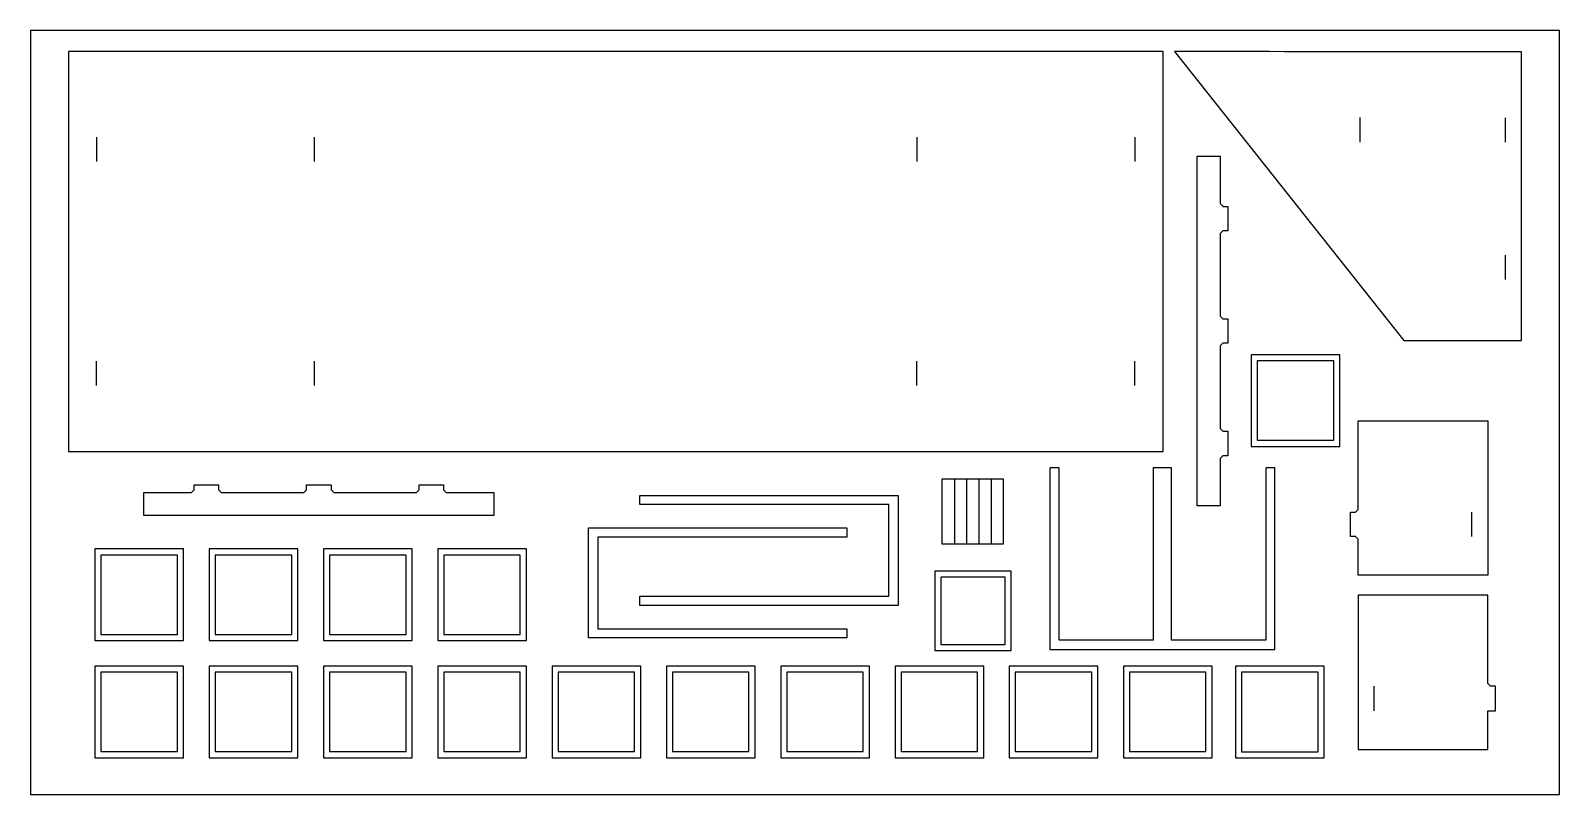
# Model space of a CAD drawing. Header units: millimetres. Extents: x -2454 to 295, y -161 to 465.
# Drawn here: x -2454 to -1854, y 164 to 464 of the extents above; entities that cross this region are included whole.
import ezdxf

# ---------------------------------------------------------------- set-up
doc = ezdxf.new("R2010")
doc.units = ezdxf.units.MM
doc.header["$MEASUREMENT"] = 0
for name, color, linetype in [('Cut Inside', 7, 'Continuous'), ('Cut On', 7, 'Continuous'), ('Cut Outside', 7, 'Continuous'), ('Score', 7, 'Continuous')]:
    doc.layers.add(name, color=color, linetype=linetype)

msp = doc.modelspace()

# ---------------------------------------------------------------- linework, layer by layer
at = {"layer": 'Cut Inside', "color": 75, "lineweight": 25}
for points in [[(-1972.2585, 333.9123), (-1972.264, 333.9123), (-1972.2685, 333.9078), (-1972.2685, 333.9023)], [(-1972.2685, 333.9023), (-1972.2685, 333.9023), (-1972.2685, 302.7218), (-1972.2685, 302.7218)], [(-1942.279, 333.9123), (-1942.279, 333.9123), (-1972.2585, 333.9123), (-1972.2585, 333.9123)], [(-1942.269, 333.9023), (-1942.269, 333.9078), (-1942.2735, 333.9123), (-1942.279, 333.9123)], [(-1942.269, 302.7218), (-1942.269, 302.7218), (-1942.269, 333.9023), (-1942.269, 333.9023)], [(-1972.2685, 302.7218), (-1972.2685, 302.7163), (-1972.264, 302.7118), (-1972.2585, 302.7118)], [(-1972.2585, 302.7118), (-1972.2585, 302.7118), (-1942.279, 302.7118), (-1942.279, 302.7118)], [(-1942.279, 302.7118), (-1942.2735, 302.7118), (-1942.269, 302.7163), (-1942.269, 302.7218)], [(-2396.0814, 257.6211), (-2396.0814, 257.6266), (-2396.0859, 257.6311), (-2396.0914, 257.6311)], [(-2396.0814, 226.4409), (-2396.0814, 226.4409), (-2396.0814, 257.6211), (-2396.0814, 257.6211)], [(-2336.3431, 257.6311), (-2336.3486, 257.6311), (-2336.3531, 257.6266), (-2336.3531, 257.6211)], [(-2336.3531, 257.6211), (-2336.3531, 257.6211), (-2336.3531, 226.4409), (-2336.3531, 226.4409)], [(-2291.4792, 257.6311), (-2291.4847, 257.6311), (-2291.4892, 257.6266), (-2291.4892, 257.6211)], [(-2291.4892, 257.6211), (-2291.4892, 257.6211), (-2291.4892, 226.4409), (-2291.4892, 226.4409)], [(-2096.3846, 248.8795), (-2096.3901, 248.8795), (-2096.3946, 248.875), (-2096.3946, 248.8695)], [(-2096.3946, 248.8695), (-2096.3946, 248.8695), (-2096.3946, 222.4894), (-2096.3946, 222.4894)], [(-2071.2046, 248.8795), (-2071.2046, 248.8795), (-2096.3846, 248.8795), (-2096.3846, 248.8795)], [(-2071.1946, 248.8695), (-2071.1946, 248.875), (-2071.1991, 248.8795), (-2071.2046, 248.8795)], [(-2071.1946, 222.4894), (-2071.1946, 222.4894), (-2071.1946, 248.8695), (-2071.1946, 248.8695)], [(-2396.0914, 226.4309), (-2396.0859, 226.4309), (-2396.0814, 226.4354), (-2396.0814, 226.4409)], [(-2381.217, 226.4409), (-2381.217, 226.4354), (-2381.2125, 226.4309), (-2381.207, 226.4309)], [(-2381.207, 226.4309), (-2381.207, 226.4309), (-2351.2275, 226.4309), (-2351.2275, 226.4309)], [(-2351.2275, 226.4309), (-2351.222, 226.4309), (-2351.2175, 226.4354), (-2351.2175, 226.4409)], [(-2336.3531, 226.4409), (-2336.3531, 226.4354), (-2336.3486, 226.4309), (-2336.3431, 226.4309)], [(-2336.3431, 226.4309), (-2336.3431, 226.4309), (-2306.3636, 226.4309), (-2306.3636, 226.4309)], [(-2306.3636, 226.4309), (-2306.3581, 226.4309), (-2306.3536, 226.4354), (-2306.3536, 226.4409)], [(-2291.4892, 226.4409), (-2291.4892, 226.4354), (-2291.4847, 226.4309), (-2291.4792, 226.4309)], [(-2291.4792, 226.4309), (-2291.4792, 226.4309), (-2261.4897, 226.4309), (-2261.4897, 226.4309)], [(-2096.3946, 222.4894), (-2096.3946, 222.4839), (-2096.3901, 222.4794), (-2096.3846, 222.4794)], [(-2096.3846, 222.4794), (-2096.3846, 222.4794), (-2071.2046, 222.4794), (-2071.2046, 222.4794)], [(-2071.2046, 222.4794), (-2071.1991, 222.4794), (-2071.1946, 222.4839), (-2071.1946, 222.4894)], [(-2426.0709, 211.6312), (-2426.0764, 211.6312), (-2426.0809, 211.6267), (-2426.0809, 211.6212)], [(-2426.0809, 211.6212), (-2426.0809, 211.6212), (-2426.0809, 180.441), (-2426.0809, 180.441)], [(-2381.207, 211.6312), (-2381.2125, 211.6312), (-2381.217, 211.6267), (-2381.217, 211.6212)], [(-2381.217, 211.6212), (-2381.217, 211.6212), (-2381.217, 180.441), (-2381.217, 180.441)], [(-2336.3431, 211.6312), (-2336.3486, 211.6312), (-2336.3531, 211.6267), (-2336.3531, 211.6212)], [(-2336.3531, 211.6212), (-2336.3531, 211.6212), (-2336.3531, 180.441), (-2336.3531, 180.441)], [(-2306.3636, 211.6312), (-2306.3636, 211.6312), (-2336.3431, 211.6312), (-2336.3431, 211.6312)], [(-2306.3536, 211.6212), (-2306.3536, 211.6267), (-2306.3581, 211.6312), (-2306.3636, 211.6312)], [(-2306.3536, 180.431), (-2306.3536, 180.431), (-2306.3536, 211.6212), (-2306.3536, 211.6212)], [(-2291.4792, 211.6312), (-2291.4847, 211.6312), (-2291.4892, 211.6267), (-2291.4892, 211.6212)], [(-2261.4997, 211.6312), (-2261.4997, 211.6312), (-2291.4792, 211.6312), (-2291.4792, 211.6312)], [(-2261.4897, 211.6212), (-2261.4897, 211.6267), (-2261.4942, 211.6312), (-2261.4997, 211.6312)], [(-2261.4897, 180.441), (-2261.4897, 180.441), (-2261.4897, 211.6212), (-2261.4897, 211.6212)], [(-2246.6153, 211.6312), (-2246.6208, 211.6312), (-2246.6253, 211.6267), (-2246.6253, 211.6212)], [(-2216.6358, 211.6312), (-2216.6358, 211.6312), (-2246.6153, 211.6312), (-2246.6153, 211.6312)], [(-2216.6258, 211.6212), (-2216.6258, 211.6267), (-2216.6303, 211.6312), (-2216.6358, 211.6312)], [(-2216.6258, 180.441), (-2216.6258, 180.441), (-2216.6258, 211.6212), (-2216.6258, 211.6212)], [(-2171.7619, 211.6212), (-2171.7619, 211.6267), (-2171.7664, 211.6312), (-2171.7719, 211.6312)], [(-2171.7619, 180.441), (-2171.7619, 180.441), (-2171.7619, 211.6212), (-2171.7619, 211.6212)], [(-2126.898, 211.6212), (-2126.898, 211.6267), (-2126.9025, 211.6312), (-2126.908, 211.6312)], [(-2126.898, 180.441), (-2126.898, 180.441), (-2126.898, 211.6212), (-2126.898, 211.6212)], [(-2082.0341, 211.6212), (-2082.0341, 211.6267), (-2082.0386, 211.6312), (-2082.0441, 211.6312)], [(-2082.0341, 180.441), (-2082.0341, 180.441), (-2082.0341, 211.6212), (-2082.0341, 211.6212)], [(-2067.2506, 211.6312), (-2067.2561, 211.6312), (-2067.2606, 211.6267), (-2067.2606, 211.6212)], [(-2067.2606, 211.6212), (-2067.2606, 211.6212), (-2067.2606, 180.441), (-2067.2606, 180.441)], [(-2022.3867, 211.6312), (-2022.3922, 211.6312), (-2022.3967, 211.6267), (-2022.3967, 211.6212)], [(-2022.3967, 211.6212), (-2022.3967, 211.6212), (-2022.3967, 180.441), (-2022.3967, 180.441)], [(-1992.4071, 211.6312), (-1992.4071, 211.6312), (-2022.3867, 211.6312), (-2022.3867, 211.6312)], [(-1992.3971, 211.6212), (-1992.3971, 211.6267), (-1992.4016, 211.6312), (-1992.4071, 211.6312)], [(-1992.3971, 180.441), (-1992.3971, 180.441), (-1992.3971, 211.6212), (-1992.3971, 211.6212)], [(-1948.3998, 211.5685), (-1948.3998, 211.574), (-1948.4043, 211.5785), (-1948.4098, 211.5785)], [(-1948.3998, 180.3883), (-1948.3998, 180.3883), (-1948.3998, 211.5685), (-1948.3998, 211.5685)], [(-2426.0809, 180.441), (-2426.0809, 180.4355), (-2426.0764, 180.431), (-2426.0709, 180.431)], [(-2426.0709, 180.431), (-2426.0709, 180.431), (-2396.0814, 180.431), (-2396.0814, 180.431)], [(-2381.217, 180.441), (-2381.217, 180.4355), (-2381.2125, 180.431), (-2381.207, 180.431)], [(-2381.207, 180.431), (-2381.207, 180.431), (-2351.2175, 180.431), (-2351.2175, 180.431)], [(-2336.3531, 180.441), (-2336.3531, 180.4355), (-2336.3486, 180.431), (-2336.3431, 180.431)], [(-2336.3431, 180.431), (-2336.3431, 180.431), (-2306.3536, 180.431), (-2306.3536, 180.431)], [(-2261.4997, 180.431), (-2261.4942, 180.431), (-2261.4897, 180.4355), (-2261.4897, 180.441)], [(-2216.6358, 180.431), (-2216.6303, 180.431), (-2216.6258, 180.4355), (-2216.6258, 180.441)], [(-2201.7615, 180.441), (-2201.7615, 180.4355), (-2201.757, 180.431), (-2201.7515, 180.431)], [(-2201.7515, 180.431), (-2201.7515, 180.431), (-2171.7719, 180.431), (-2171.7719, 180.431)], [(-2171.7719, 180.431), (-2171.7664, 180.431), (-2171.7619, 180.4355), (-2171.7619, 180.441)], [(-2126.908, 180.431), (-2126.9025, 180.431), (-2126.898, 180.4355), (-2126.898, 180.441)], [(-2112.0337, 180.441), (-2112.0337, 180.4355), (-2112.0292, 180.431), (-2112.0237, 180.431)], [(-2112.0237, 180.431), (-2112.0237, 180.431), (-2082.0441, 180.431), (-2082.0441, 180.431)], [(-2082.0441, 180.431), (-2082.0386, 180.431), (-2082.0341, 180.4355), (-2082.0341, 180.441)], [(-2067.2606, 180.441), (-2067.2606, 180.4355), (-2067.2561, 180.431), (-2067.2506, 180.431)], [(-2067.2506, 180.431), (-2067.2506, 180.431), (-2037.271, 180.431), (-2037.271, 180.431)], [(-2037.271, 180.431), (-2037.2655, 180.431), (-2037.261, 180.4355), (-2037.261, 180.441)], [(-2022.3967, 180.441), (-2022.3967, 180.4355), (-2022.3922, 180.431), (-2022.3867, 180.431)], [(-2022.3867, 180.431), (-2022.3867, 180.431), (-1992.4071, 180.431), (-1992.4071, 180.431)], [(-1992.4071, 180.431), (-1992.4016, 180.431), (-1992.3971, 180.4355), (-1992.3971, 180.441)], [(-1948.4098, 180.3783), (-1948.4043, 180.3783), (-1948.3998, 180.3828), (-1948.3998, 180.3883)]]:
    msp.add_open_spline(points, degree=3, dxfattribs=at)
for points, knots in [([(-2396.0914, 257.6311), (-2396.0914, 257.6311), (-2426.0809, 257.6311), (-2426.0809, 257.6311), (-2426.0809, 257.6311), (-2426.0809, 257.6311), (-2426.0809, 226.4309), (-2426.0809, 226.4309), (-2426.0809, 226.4309), (-2426.0809, 226.4309), (-2396.0914, 226.4309), (-2396.0914, 226.4309)], [0, 0, 0, 0, 0.25, 0.25, 0.25, 0.25000001, 0.5, 0.5, 0.5, 0.50000001, 1, 1, 1, 1]), ([(-2351.2175, 226.4409), (-2351.2175, 226.4409), (-2351.2175, 257.6311), (-2351.2175, 257.6311), (-2351.2175, 257.6311), (-2351.2175, 257.6311), (-2381.217, 257.6311), (-2381.217, 257.6311), (-2381.217, 257.6311), (-2381.217, 257.6311), (-2381.217, 226.4409), (-2381.217, 226.4409)], [0, 0, 0, 0, 0.25, 0.25, 0.25, 0.25000001, 0.5, 0.5, 0.5, 0.50000001, 1, 1, 1, 1]), ([(-2306.3536, 226.4409), (-2306.3536, 226.4409), (-2306.3536, 257.6311), (-2306.3536, 257.6311), (-2306.3536, 257.6311), (-2306.3536, 257.6311), (-2336.3431, 257.6311), (-2336.3431, 257.6311)], [0, 0, 0, 0, 0.33333333, 0.33333333, 0.33333333, 0.33333334, 1, 1, 1, 1]), ([(-2261.4897, 226.4309), (-2261.4897, 226.4309), (-2261.4897, 257.6311), (-2261.4897, 257.6311), (-2261.4897, 257.6311), (-2261.4897, 257.6311), (-2291.4792, 257.6311), (-2291.4792, 257.6311)], [0, 0, 0, 0, 0.33333333, 0.33333333, 0.33333333, 0.33333334, 1, 1, 1, 1]), ([(-2396.0814, 180.431), (-2396.0814, 180.431), (-2396.0814, 211.6312), (-2396.0814, 211.6312), (-2396.0814, 211.6312), (-2396.0814, 211.6312), (-2426.0709, 211.6312), (-2426.0709, 211.6312)], [0, 0, 0, 0, 0.33333333, 0.33333333, 0.33333333, 0.33333334, 1, 1, 1, 1]), ([(-2351.2175, 180.431), (-2351.2175, 180.431), (-2351.2175, 211.6312), (-2351.2175, 211.6312), (-2351.2175, 211.6312), (-2351.2175, 211.6312), (-2381.207, 211.6312), (-2381.207, 211.6312)], [0, 0, 0, 0, 0.33333333, 0.33333333, 0.33333333, 0.33333334, 1, 1, 1, 1]), ([(-2291.4892, 211.6212), (-2291.4892, 211.6212), (-2291.4892, 180.431), (-2291.4892, 180.431), (-2291.4892, 180.431), (-2291.4892, 180.431), (-2261.4997, 180.431), (-2261.4997, 180.431)], [0, 0, 0, 0, 0.33333333, 0.33333333, 0.33333333, 0.33333334, 1, 1, 1, 1]), ([(-2246.6253, 211.6212), (-2246.6253, 211.6212), (-2246.6253, 180.431), (-2246.6253, 180.431), (-2246.6253, 180.431), (-2246.6253, 180.431), (-2216.6358, 180.431), (-2216.6358, 180.431)], [0, 0, 0, 0, 0.33333333, 0.33333333, 0.33333333, 0.33333334, 1, 1, 1, 1]), ([(-2171.7719, 211.6312), (-2171.7719, 211.6312), (-2201.7615, 211.6312), (-2201.7615, 211.6312), (-2201.7615, 211.6312), (-2201.7615, 211.6312), (-2201.7615, 180.441), (-2201.7615, 180.441)], [0, 0, 0, 0, 0.33333333, 0.33333333, 0.33333333, 0.33333334, 1, 1, 1, 1]), ([(-2126.908, 211.6312), (-2126.908, 211.6312), (-2156.8976, 211.6312), (-2156.8976, 211.6312), (-2156.8976, 211.6312), (-2156.8976, 211.6312), (-2156.8976, 180.431), (-2156.8976, 180.431), (-2156.8976, 180.431), (-2156.8976, 180.431), (-2126.908, 180.431), (-2126.908, 180.431)], [0, 0, 0, 0, 0.25, 0.25, 0.25, 0.25000001, 0.5, 0.5, 0.5, 0.50000001, 1, 1, 1, 1]), ([(-2082.0441, 211.6312), (-2082.0441, 211.6312), (-2112.0337, 211.6312), (-2112.0337, 211.6312), (-2112.0337, 211.6312), (-2112.0337, 211.6312), (-2112.0337, 180.441), (-2112.0337, 180.441)], [0, 0, 0, 0, 0.33333333, 0.33333333, 0.33333333, 0.33333334, 1, 1, 1, 1]), ([(-2037.261, 180.441), (-2037.261, 180.441), (-2037.261, 211.6312), (-2037.261, 211.6312), (-2037.261, 211.6312), (-2037.261, 211.6312), (-2067.2506, 211.6312), (-2067.2506, 211.6312)], [0, 0, 0, 0, 0.33333333, 0.33333333, 0.33333333, 0.33333334, 1, 1, 1, 1]), ([(-1948.4098, 211.5785), (-1948.4098, 211.5785), (-1978.3993, 211.5785), (-1978.3993, 211.5785), (-1978.3993, 211.5785), (-1978.3993, 211.5785), (-1978.3993, 180.3783), (-1978.3993, 180.3783), (-1978.3993, 180.3783), (-1978.3993, 180.3783), (-1948.4098, 180.3783), (-1948.4098, 180.3783)], [0, 0, 0, 0, 0.25, 0.25, 0.25, 0.25000001, 0.5, 0.5, 0.5, 0.50000001, 1, 1, 1, 1])]:
    msp.add_open_spline(points, degree=3, knots=knots, dxfattribs=at)
at = {"layer": 'Cut On', "color": 133, "lineweight": 25}
for points in [[(-1931.8506, 419.8385), (-1931.8506, 419.8385), (-1931.8506, 429.4384), (-1931.8506, 429.4384)], [(-1874.8507, 419.7906), (-1874.8507, 419.7906), (-1874.8422, 429.3905), (-1874.8422, 429.3905)], [(-2427.7607, 421.7984), (-2427.7607, 421.7984), (-2427.7607, 412.1983), (-2427.7607, 412.1983)], [(-2342.2609, 412.1983), (-2342.2609, 412.1983), (-2342.2609, 421.7984), (-2342.2609, 421.7984)], [(-2105.861, 421.7984), (-2105.861, 421.7984), (-2105.861, 412.1983), (-2105.861, 412.1983)], [(-2020.3608, 421.7984), (-2020.3608, 421.7984), (-2020.3608, 412.1983), (-2020.3608, 412.1983)], [(-1874.8957, 365.8394), (-1874.8957, 365.8394), (-1874.8876, 375.4393), (-1874.8876, 375.4393)], [(-2427.7607, 324.1513), (-2427.7607, 324.1513), (-2427.7607, 333.7521), (-2427.7607, 333.7521)], [(-2342.2609, 324.1513), (-2342.2609, 324.1513), (-2342.2609, 333.7521), (-2342.2609, 333.7521)], [(-2105.861, 324.1513), (-2105.861, 324.1513), (-2105.861, 333.7521), (-2105.861, 333.7521)], [(-2020.3608, 324.1513), (-2020.3608, 324.1513), (-2020.3608, 333.7521), (-2020.3608, 333.7521)], [(-1888.0328, 264.9042), (-1888.0328, 264.9042), (-1888.0328, 274.5042), (-1888.0328, 274.5042)], [(-1926.4329, 196.4931), (-1926.4329, 196.4931), (-1926.4329, 206.093), (-1926.4329, 206.093)]]:
    msp.add_open_spline(points, degree=3, dxfattribs=at)
at = {"layer": 'Cut Outside', "color": 75, "lineweight": 25}
for points in [[(-2438.8508, 455.3984), (-2438.8563, 455.3984), (-2438.8608, 455.3939), (-2438.8608, 455.3884)], [(-2438.8608, 455.3884), (-2438.8608, 455.3884), (-2438.8608, 298.2986), (-2438.8608, 298.2986)], [(-2009.2709, 455.3984), (-2009.2709, 455.3984), (-2438.8508, 455.3984), (-2438.8508, 455.3984)], [(-2009.2609, 455.3884), (-2009.2609, 455.3939), (-2009.2654, 455.3984), (-2009.2709, 455.3984)], [(-2009.2609, 298.3086), (-2009.2609, 298.3086), (-2009.2609, 455.3884), (-2009.2609, 455.3884)], [(-2004.749, 455.3527), (-2004.7545, 455.3527), (-2004.7562, 455.3492), (-2004.7528, 455.3449)], [(-2004.7528, 455.3449), (-2004.7528, 455.3449), (-1914.8161, 341.8728), (-1914.8161, 341.8728)], [(-1995.8353, 414.2468), (-1995.8353, 414.2523), (-1995.8308, 414.2568), (-1995.8253, 414.2568)], [(-1995.8353, 276.9866), (-1995.8353, 276.9866), (-1995.8353, 414.2468), (-1995.8353, 414.2468)], [(-1995.8253, 414.2568), (-1995.8253, 414.2568), (-1986.8453, 414.2568), (-1986.8453, 414.2568)], [(-1986.8453, 414.2568), (-1986.8398, 414.2568), (-1986.8353, 414.2523), (-1986.8353, 414.2468)], [(-1986.8353, 414.2468), (-1986.8353, 414.2468), (-1986.8353, 395.6498), (-1986.8353, 395.6498)], [(-1986.8353, 395.6498), (-1986.8353, 395.6443), (-1986.8345, 395.6354), (-1986.8334, 395.63)], [(-1986.8334, 395.63), (-1986.8334, 395.63), (-1985.782, 394.5786), (-1985.782, 394.5786)], [(-1985.782, 394.5786), (-1985.7766, 394.5775), (-1985.7677, 394.5767), (-1985.7622, 394.5767)], [(-1985.7622, 394.5767), (-1985.7622, 394.5767), (-1983.8454, 394.5767), (-1983.8454, 394.5767)], [(-1983.8454, 394.5767), (-1983.8399, 394.5767), (-1983.8354, 394.5722), (-1983.8354, 394.5667)], [(-1983.8354, 394.5667), (-1983.8354, 394.5667), (-1983.8354, 384.9869), (-1983.8354, 384.9869)], [(-1985.782, 384.9749), (-1985.782, 384.9749), (-1986.8334, 383.9236), (-1986.8334, 383.9236)], [(-1985.7622, 384.9769), (-1985.7677, 384.9769), (-1985.7766, 384.976), (-1985.782, 384.9749)], [(-1983.8454, 384.9769), (-1983.8454, 384.9769), (-1985.7622, 384.9769), (-1985.7622, 384.9769)], [(-1983.8354, 384.9869), (-1983.8354, 384.9814), (-1983.8399, 384.9769), (-1983.8454, 384.9769)], [(-1986.8334, 383.9236), (-1986.8345, 383.9182), (-1986.8353, 383.9092), (-1986.8353, 383.9037)], [(-1986.8353, 383.9037), (-1986.8353, 383.9037), (-1986.8353, 351.4899), (-1986.8353, 351.4899)], [(-1986.8353, 351.4899), (-1986.8353, 351.4844), (-1986.8345, 351.4755), (-1986.8334, 351.4701)], [(-1986.8334, 351.4701), (-1986.8334, 351.4701), (-1985.782, 350.4187), (-1985.782, 350.4187)], [(-1985.782, 350.4187), (-1985.7766, 350.4176), (-1985.7677, 350.4167), (-1985.7622, 350.4167)], [(-1985.7622, 350.4167), (-1985.7622, 350.4167), (-1983.8454, 350.4167), (-1983.8454, 350.4167)], [(-1983.8454, 350.4167), (-1983.8399, 350.4167), (-1983.8354, 350.4122), (-1983.8354, 350.4067)], [(-1983.8354, 350.4067), (-1983.8354, 350.4067), (-1983.8354, 340.8266), (-1983.8354, 340.8266)], [(-1986.8334, 339.7633), (-1986.8345, 339.7579), (-1986.8353, 339.749), (-1986.8353, 339.7435)], [(-1986.8353, 339.7435), (-1986.8353, 339.7435), (-1986.8353, 307.3296), (-1986.8353, 307.3296)], [(-1985.782, 340.8147), (-1985.782, 340.8147), (-1986.8334, 339.7633), (-1986.8334, 339.7633)], [(-1985.7622, 340.8166), (-1985.7677, 340.8166), (-1985.7766, 340.8158), (-1985.782, 340.8147)], [(-1983.8454, 340.8166), (-1983.8454, 340.8166), (-1985.7622, 340.8166), (-1985.7622, 340.8166)], [(-1983.8354, 340.8266), (-1983.8354, 340.8211), (-1983.8399, 340.8166), (-1983.8454, 340.8166)], [(-1974.658, 336.3122), (-1974.6635, 336.3122), (-1974.668, 336.3077), (-1974.668, 336.3022)], [(-1974.668, 336.3022), (-1974.668, 336.3022), (-1974.668, 300.3223), (-1974.668, 300.3223)], [(-1914.8161, 341.8728), (-1914.8161, 341.8728), (-1868.626, 341.834), (-1868.626, 341.834)], [(-1868.626, 341.834), (-1868.6205, 341.834), (-1868.616, 341.8385), (-1868.616, 341.844)], [(-1986.8353, 307.3296), (-1986.8353, 307.3241), (-1986.8345, 307.3152), (-1986.8334, 307.3098)], [(-1986.8334, 307.3098), (-1986.8334, 307.3098), (-1985.782, 306.2584), (-1985.782, 306.2584)], [(-1985.782, 306.2584), (-1985.7766, 306.2574), (-1985.7677, 306.2565), (-1985.7622, 306.2565)], [(-1985.7622, 306.2565), (-1985.7622, 306.2565), (-1983.8454, 306.2565), (-1983.8454, 306.2565)], [(-1983.8454, 306.2565), (-1983.8399, 306.2565), (-1983.8354, 306.252), (-1983.8354, 306.2465)], [(-1983.8354, 306.2465), (-1983.8354, 306.2465), (-1983.8354, 296.6667), (-1983.8354, 296.6667)], [(-1932.7329, 310.272), (-1932.7329, 310.2775), (-1932.7284, 310.282), (-1932.7229, 310.282)], [(-1932.7329, 275.5771), (-1932.7329, 275.5771), (-1932.7329, 310.272), (-1932.7329, 310.272)], [(-1932.7229, 310.282), (-1932.7229, 310.282), (-1881.7427, 310.282), (-1881.7427, 310.282)], [(-1881.7427, 310.282), (-1881.7372, 310.282), (-1881.7327, 310.2775), (-1881.7327, 310.272)], [(-1881.7327, 310.272), (-1881.7327, 310.272), (-1881.7327, 249.7072), (-1881.7327, 249.7072)], [(-1974.668, 300.3223), (-1974.668, 300.3168), (-1974.6635, 300.3123), (-1974.658, 300.3123)], [(-1974.658, 300.3123), (-1974.658, 300.3123), (-1939.8784, 300.3123), (-1939.8784, 300.3123)], [(-1939.8784, 300.3123), (-1939.8729, 300.3123), (-1939.8684, 300.3168), (-1939.8684, 300.3223)], [(-2438.8608, 298.2986), (-2438.8608, 298.2986), (-2009.2709, 298.2986), (-2009.2709, 298.2986)], [(-2009.2709, 298.2986), (-2009.2654, 298.2986), (-2009.2609, 298.3031), (-2009.2609, 298.3086)], [(-1986.8334, 295.6034), (-1986.8345, 295.598), (-1986.8353, 295.5891), (-1986.8353, 295.5836)], [(-1986.8353, 295.5836), (-1986.8353, 295.5836), (-1986.8353, 276.9866), (-1986.8353, 276.9866)], [(-1985.782, 296.6548), (-1985.782, 296.6548), (-1986.8334, 295.6034), (-1986.8334, 295.6034)], [(-1985.7622, 296.6567), (-1985.7677, 296.6567), (-1985.7766, 296.6558), (-1985.782, 296.6548)], [(-1983.8454, 296.6567), (-1983.8454, 296.6567), (-1985.7622, 296.6567), (-1985.7622, 296.6567)], [(-1983.8354, 296.6667), (-1983.8354, 296.6612), (-1983.8399, 296.6567), (-1983.8454, 296.6567)], [(-2050.065, 291.8375), (-2050.065, 291.843), (-2050.0695, 291.8475), (-2050.075, 291.8475)], [(-2050.065, 224.1779), (-2050.065, 224.1779), (-2050.065, 291.8375), (-2050.065, 291.8375)], [(-2013.0949, 291.8475), (-2013.1004, 291.8475), (-2013.1049, 291.843), (-2013.1049, 291.8375)], [(-2013.1049, 291.8375), (-2013.1049, 291.8375), (-2013.1049, 224.1779), (-2013.1049, 224.1779)], [(-2005.915, 291.8475), (-2005.915, 291.8475), (-2013.0949, 291.8475), (-2013.0949, 291.8475)], [(-2005.905, 291.8375), (-2005.905, 291.843), (-2005.9095, 291.8475), (-2005.915, 291.8475)], [(-2005.905, 224.1779), (-2005.905, 224.1779), (-2005.905, 291.8375), (-2005.905, 291.8375)], [(-1968.935, 291.8475), (-1968.9405, 291.8475), (-1968.945, 291.843), (-1968.945, 291.8375)], [(-1968.945, 291.8375), (-1968.945, 291.8375), (-1968.945, 224.1779), (-1968.945, 224.1779)], [(-1965.3549, 291.8475), (-1965.3549, 291.8475), (-1968.935, 291.8475), (-1968.935, 291.8475)], [(-1965.3449, 291.8375), (-1965.3449, 291.843), (-1965.3494, 291.8475), (-1965.3549, 291.8475)], [(-1965.3449, 220.5778), (-1965.3449, 220.5778), (-1965.3449, 291.8375), (-1965.3449, 291.8375)], [(-2409.2199, 282.1448), (-2409.2199, 282.1503), (-2409.2154, 282.1548), (-2409.2099, 282.1548)], [(-2409.2199, 273.1648), (-2409.2199, 273.1648), (-2409.2199, 282.1448), (-2409.2199, 282.1448)], [(-2409.2099, 282.1548), (-2409.2099, 282.1548), (-2390.613, 282.1548), (-2390.613, 282.1548)], [(-2390.613, 282.1548), (-2390.6075, 282.1548), (-2390.5986, 282.1557), (-2390.5932, 282.1568)], [(-2390.5932, 282.1568), (-2390.5932, 282.1568), (-2389.5418, 283.2081), (-2389.5418, 283.2081)], [(-2389.5418, 283.2081), (-2389.5407, 283.2135), (-2389.5398, 283.2225), (-2389.5398, 283.228)], [(-2389.5398, 285.1448), (-2389.5398, 285.1503), (-2389.5353, 285.1548), (-2389.5298, 285.1548)], [(-2389.5398, 283.228), (-2389.5398, 283.228), (-2389.5398, 285.1448), (-2389.5398, 285.1448)], [(-2389.5298, 285.1548), (-2389.5298, 285.1548), (-2379.9501, 285.1548), (-2379.9501, 285.1548)], [(-2379.9501, 285.1548), (-2379.9446, 285.1548), (-2379.9401, 285.1503), (-2379.9401, 285.1448)], [(-2379.9401, 285.1448), (-2379.9401, 285.1448), (-2379.9401, 283.228), (-2379.9401, 283.228)], [(-2379.9401, 283.228), (-2379.9401, 283.2225), (-2379.9392, 283.2135), (-2379.9381, 283.2081)], [(-2379.9381, 283.2081), (-2379.9381, 283.2081), (-2378.8867, 282.1568), (-2378.8867, 282.1568)], [(-2378.8867, 282.1568), (-2378.8813, 282.1557), (-2378.8724, 282.1548), (-2378.8669, 282.1548)], [(-2378.8669, 282.1548), (-2378.8669, 282.1548), (-2346.4531, 282.1548), (-2346.4531, 282.1548)], [(-2346.4531, 282.1548), (-2346.4476, 282.1548), (-2346.4387, 282.1557), (-2346.4333, 282.1568)], [(-2346.4333, 282.1568), (-2346.4333, 282.1568), (-2345.3819, 283.2081), (-2345.3819, 283.2081)], [(-2345.3819, 283.2081), (-2345.3808, 283.2135), (-2345.3799, 283.2225), (-2345.3799, 283.228)], [(-2345.3799, 285.1448), (-2345.3799, 285.1503), (-2345.3754, 285.1548), (-2345.3699, 285.1548)], [(-2345.3799, 283.228), (-2345.3799, 283.228), (-2345.3799, 285.1448), (-2345.3799, 285.1448)], [(-2345.3699, 285.1548), (-2345.3699, 285.1548), (-2335.7898, 285.1548), (-2335.7898, 285.1548)], [(-2335.7898, 285.1548), (-2335.7843, 285.1548), (-2335.7798, 285.1503), (-2335.7798, 285.1448)], [(-2335.7798, 285.1448), (-2335.7798, 285.1448), (-2335.7798, 283.228), (-2335.7798, 283.228)], [(-2335.7798, 283.228), (-2335.7798, 283.2225), (-2335.7789, 283.2135), (-2335.7779, 283.2081)], [(-2335.7779, 283.2081), (-2335.7779, 283.2081), (-2334.7265, 282.1568), (-2334.7265, 282.1568)], [(-2334.7265, 282.1568), (-2334.7211, 282.1557), (-2334.7122, 282.1548), (-2334.7067, 282.1548)], [(-2334.7067, 282.1548), (-2334.7067, 282.1548), (-2302.2928, 282.1548), (-2302.2928, 282.1548)], [(-2302.2928, 282.1548), (-2302.2873, 282.1548), (-2302.2784, 282.1557), (-2302.273, 282.1568)], [(-2302.273, 282.1568), (-2302.273, 282.1568), (-2301.2216, 283.2081), (-2301.2216, 283.2081)], [(-2301.2216, 283.2081), (-2301.2205, 283.2135), (-2301.2196, 283.2225), (-2301.2196, 283.228)], [(-2301.2196, 285.1448), (-2301.2196, 285.1503), (-2301.2151, 285.1548), (-2301.2096, 285.1548)], [(-2301.2196, 283.228), (-2301.2196, 283.228), (-2301.2196, 285.1448), (-2301.2196, 285.1448)], [(-2301.2096, 285.1548), (-2301.2096, 285.1548), (-2291.6299, 285.1548), (-2291.6299, 285.1548)], [(-2291.6299, 285.1548), (-2291.6244, 285.1548), (-2291.6199, 285.1503), (-2291.6199, 285.1448)], [(-2291.6199, 285.1448), (-2291.6199, 285.1448), (-2291.6199, 283.228), (-2291.6199, 283.228)], [(-2291.6199, 283.228), (-2291.6199, 283.2225), (-2291.619, 283.2135), (-2291.6179, 283.2081)], [(-2291.6179, 283.2081), (-2291.6179, 283.2081), (-2290.5665, 282.1568), (-2290.5665, 282.1568)], [(-2290.5665, 282.1568), (-2290.5611, 282.1557), (-2290.5522, 282.1548), (-2290.5467, 282.1548)], [(-2290.5467, 282.1548), (-2290.5467, 282.1548), (-2271.9498, 282.1548), (-2271.9498, 282.1548)], [(-2271.9498, 282.1548), (-2271.9443, 282.1548), (-2271.9398, 282.1503), (-2271.9398, 282.1448)], [(-2271.9398, 282.1448), (-2271.9398, 282.1448), (-2271.9398, 273.1648), (-2271.9398, 273.1648)], [(-2096.0491, 287.4069), (-2096.0546, 287.4069), (-2096.0591, 287.4024), (-2096.0591, 287.3969)], [(-2096.0591, 287.3969), (-2096.0591, 287.3969), (-2096.0591, 261.9769), (-2096.0591, 261.9769)], [(-2071.8289, 287.4069), (-2071.8289, 287.4069), (-2096.0491, 287.4069), (-2096.0491, 287.4069)], [(-2071.8189, 287.3969), (-2071.8189, 287.4024), (-2071.8234, 287.4069), (-2071.8289, 287.4069)], [(-2071.8189, 261.9769), (-2071.8189, 261.9769), (-2071.8189, 287.3969), (-2071.8189, 287.3969)], [(-2214.6468, 281.0312), (-2214.6468, 281.0367), (-2214.6423, 281.0412), (-2214.6368, 281.0412)], [(-2214.6468, 277.4507), (-2214.6468, 277.4507), (-2214.6468, 281.0312), (-2214.6468, 281.0312)], [(-2214.6368, 277.4407), (-2214.6423, 277.4407), (-2214.6468, 277.4452), (-2214.6468, 277.4507)], [(-2214.6368, 281.0412), (-2214.6368, 281.0412), (-2113.2569, 281.0412), (-2113.2569, 281.0412)], [(-2116.8571, 277.4407), (-2116.8571, 277.4407), (-2214.6368, 277.4407), (-2214.6368, 277.4407)], [(-2116.8471, 277.4307), (-2116.8471, 277.4362), (-2116.8516, 277.4407), (-2116.8571, 277.4407)], [(-2116.8471, 241.4509), (-2116.8471, 241.4509), (-2116.8471, 277.4307), (-2116.8471, 277.4307)], [(-2113.2569, 281.0412), (-2113.2514, 281.0412), (-2113.2469, 281.0367), (-2113.2469, 281.0312)], [(-2113.2469, 281.0312), (-2113.2469, 281.0312), (-2113.2469, 237.8511), (-2113.2469, 237.8511)], [(-1995.8253, 276.9766), (-1995.8308, 276.9766), (-1995.8353, 276.9811), (-1995.8353, 276.9866)], [(-1986.8453, 276.9766), (-1986.8453, 276.9766), (-1995.8253, 276.9766), (-1995.8253, 276.9766)], [(-1986.8353, 276.9866), (-1986.8353, 276.9811), (-1986.8398, 276.9766), (-1986.8453, 276.9766)], [(-2409.2099, 273.1548), (-2409.2154, 273.1548), (-2409.2199, 273.1593), (-2409.2199, 273.1648)], [(-2271.9498, 273.1548), (-2271.9498, 273.1548), (-2409.2099, 273.1548), (-2409.2099, 273.1548)], [(-2271.9398, 273.1648), (-2271.9398, 273.1593), (-2271.9443, 273.1548), (-2271.9498, 273.1548)], [(-1935.7329, 274.4942), (-1935.7329, 274.4997), (-1935.7284, 274.5042), (-1935.7229, 274.5042)], [(-1935.7329, 264.9142), (-1935.7329, 264.9142), (-1935.7329, 274.4942), (-1935.7329, 274.4942)], [(-1935.7229, 274.5042), (-1935.7229, 274.5042), (-1933.8057, 274.5042), (-1933.8057, 274.5042)], [(-1933.8057, 274.5042), (-1933.8002, 274.5042), (-1933.7913, 274.505), (-1933.7859, 274.5061)], [(-1933.7859, 274.5061), (-1933.7859, 274.5061), (-1932.7348, 275.5573), (-1932.7348, 275.5573)], [(-1932.7348, 275.5573), (-1932.7337, 275.5627), (-1932.7329, 275.5716), (-1932.7329, 275.5771)], [(-2234.685, 268.2963), (-2234.685, 268.3018), (-2234.6805, 268.3063), (-2234.675, 268.3063)], [(-2234.685, 225.1166), (-2234.685, 225.1166), (-2234.685, 268.2963), (-2234.685, 268.2963)], [(-2231.0749, 264.7065), (-2231.0804, 264.7065), (-2231.0849, 264.702), (-2231.0849, 264.6965)], [(-2231.0849, 264.6965), (-2231.0849, 264.6965), (-2231.0849, 228.7163), (-2231.0849, 228.7163)], [(-2133.2948, 264.7065), (-2133.2948, 264.7065), (-2231.0749, 264.7065), (-2231.0749, 264.7065)], [(-2133.2848, 264.7165), (-2133.2848, 264.711), (-2133.2893, 264.7065), (-2133.2948, 264.7065)], [(-1935.7229, 264.9042), (-1935.7284, 264.9042), (-1935.7329, 264.9087), (-1935.7329, 264.9142)], [(-1933.8057, 264.9042), (-1933.8057, 264.9042), (-1935.7229, 264.9042), (-1935.7229, 264.9042)], [(-1933.7859, 264.9023), (-1933.7913, 264.9034), (-1933.8002, 264.9042), (-1933.8057, 264.9042)], [(-1932.7348, 263.8509), (-1932.7348, 263.8509), (-1933.7859, 264.9023), (-1933.7859, 264.9023)], [(-2428.4704, 260.0309), (-2428.4759, 260.0309), (-2428.4804, 260.0264), (-2428.4804, 260.0209)], [(-2428.4804, 260.0209), (-2428.4804, 260.0209), (-2428.4804, 224.041), (-2428.4804, 224.041)], [(-2383.6065, 260.0309), (-2383.612, 260.0309), (-2383.6165, 260.0264), (-2383.6165, 260.0209)], [(-2383.6165, 260.0209), (-2383.6165, 260.0209), (-2383.6165, 224.041), (-2383.6165, 224.041)], [(-2303.953, 260.0209), (-2303.953, 260.0264), (-2303.9575, 260.0309), (-2303.963, 260.0309)], [(-2303.953, 224.041), (-2303.953, 224.041), (-2303.953, 260.0209), (-2303.953, 260.0209)], [(-2259.0891, 260.0209), (-2259.0891, 260.0264), (-2259.0936, 260.0309), (-2259.0991, 260.0309)], [(-2259.0891, 224.041), (-2259.0891, 224.041), (-2259.0891, 260.0209), (-2259.0891, 260.0209)], [(-2096.0591, 261.9769), (-2096.0591, 261.9714), (-2096.0546, 261.9669), (-2096.0491, 261.9669)], [(-2096.0491, 261.9669), (-2096.0491, 261.9669), (-2071.8289, 261.9669), (-2071.8289, 261.9669)], [(-2071.8289, 261.9669), (-2071.8234, 261.9669), (-2071.8189, 261.9714), (-2071.8189, 261.9769)], [(-1932.7329, 263.8311), (-1932.7329, 263.8366), (-1932.7337, 263.8455), (-1932.7348, 263.8509)], [(-1932.7329, 249.7072), (-1932.7329, 249.7072), (-1932.7329, 263.8311), (-1932.7329, 263.8311)], [(-2098.7847, 251.279), (-2098.7902, 251.279), (-2098.7947, 251.2745), (-2098.7947, 251.269)], [(-2098.7947, 251.269), (-2098.7947, 251.269), (-2098.7947, 220.0895), (-2098.7947, 220.0895)], [(-1932.7229, 249.6972), (-1932.7284, 249.6972), (-1932.7329, 249.7017), (-1932.7329, 249.7072)], [(-1881.7427, 249.6972), (-1881.7427, 249.6972), (-1932.7229, 249.6972), (-1932.7229, 249.6972)], [(-1881.7327, 249.7072), (-1881.7327, 249.7017), (-1881.7372, 249.6972), (-1881.7427, 249.6972)], [(-2214.6468, 241.4309), (-2214.6468, 241.4364), (-2214.6423, 241.4409), (-2214.6368, 241.4409)], [(-2214.6368, 241.4409), (-2214.6368, 241.4409), (-2116.8571, 241.4409), (-2116.8571, 241.4409)], [(-2116.8571, 241.4409), (-2116.8516, 241.4409), (-2116.8471, 241.4454), (-2116.8471, 241.4509)], [(-1932.7228, 241.8709), (-1932.7283, 241.8709), (-1932.7328, 241.8664), (-1932.7328, 241.8609)], [(-1932.7328, 241.8609), (-1932.7328, 241.8609), (-1932.7328, 181.2961), (-1932.7328, 181.2961)], [(-1881.7427, 241.8709), (-1881.7427, 241.8709), (-1932.7228, 241.8709), (-1932.7228, 241.8709)], [(-1881.7327, 241.8609), (-1881.7327, 241.8664), (-1881.7372, 241.8709), (-1881.7427, 241.8709)], [(-1881.7327, 207.166), (-1881.7327, 207.166), (-1881.7327, 241.8609), (-1881.7327, 241.8609)], [(-2113.2469, 237.8511), (-2113.2469, 237.8456), (-2113.2514, 237.8411), (-2113.2569, 237.8411)], [(-2231.0849, 228.7163), (-2231.0849, 228.7108), (-2231.0804, 228.7063), (-2231.0749, 228.7063)], [(-2428.4804, 224.041), (-2428.4804, 224.0355), (-2428.4759, 224.031), (-2428.4704, 224.031)], [(-2428.4704, 224.031), (-2428.4704, 224.031), (-2393.6808, 224.031), (-2393.6808, 224.031)], [(-2383.6165, 224.041), (-2383.6165, 224.0355), (-2383.612, 224.031), (-2383.6065, 224.031)], [(-2383.6065, 224.031), (-2383.6065, 224.031), (-2348.8269, 224.031), (-2348.8269, 224.031)], [(-2348.8269, 224.031), (-2348.8214, 224.031), (-2348.8169, 224.0355), (-2348.8169, 224.041)], [(-2338.7526, 224.041), (-2338.7526, 224.0355), (-2338.7481, 224.031), (-2338.7426, 224.031)], [(-2338.7426, 224.031), (-2338.7426, 224.031), (-2303.963, 224.031), (-2303.963, 224.031)], [(-2303.963, 224.031), (-2303.9575, 224.031), (-2303.953, 224.0355), (-2303.953, 224.041)], [(-2259.0991, 224.031), (-2259.0936, 224.031), (-2259.0891, 224.0355), (-2259.0891, 224.041)], [(-2234.675, 225.1066), (-2234.6805, 225.1066), (-2234.685, 225.1111), (-2234.685, 225.1166)], [(-2133.2948, 225.1066), (-2133.2948, 225.1066), (-2234.675, 225.1066), (-2234.675, 225.1066)], [(-2133.2848, 225.1166), (-2133.2848, 225.1111), (-2133.2893, 225.1066), (-2133.2948, 225.1066)], [(-2050.055, 224.1679), (-2050.0605, 224.1679), (-2050.065, 224.1724), (-2050.065, 224.1779)], [(-2013.1149, 224.1679), (-2013.1149, 224.1679), (-2050.055, 224.1679), (-2050.055, 224.1679)], [(-2013.1049, 224.1779), (-2013.1049, 224.1724), (-2013.1094, 224.1679), (-2013.1149, 224.1679)], [(-2005.895, 224.1679), (-2005.9005, 224.1679), (-2005.905, 224.1724), (-2005.905, 224.1779)], [(-1968.955, 224.1679), (-1968.955, 224.1679), (-2005.895, 224.1679), (-2005.895, 224.1679)], [(-1968.945, 224.1779), (-1968.945, 224.1724), (-1968.9495, 224.1679), (-1968.955, 224.1679)], [(-2098.7947, 220.0895), (-2098.7947, 220.084), (-2098.7902, 220.0795), (-2098.7847, 220.0795)], [(-2098.7847, 220.0795), (-2098.7847, 220.0795), (-2068.8046, 220.0795), (-2068.8046, 220.0795)], [(-2068.8046, 220.0795), (-2068.7991, 220.0795), (-2068.7946, 220.084), (-2068.7946, 220.0895)], [(-2053.6647, 220.5778), (-2053.6647, 220.5723), (-2053.6602, 220.5678), (-2053.6547, 220.5678)], [(-2053.6547, 220.5678), (-2053.6547, 220.5678), (-1965.3549, 220.5678), (-1965.3549, 220.5678)], [(-1965.3549, 220.5678), (-1965.3494, 220.5678), (-1965.3449, 220.5723), (-1965.3449, 220.5778)], [(-2393.6808, 214.021), (-2393.6808, 214.0265), (-2393.6853, 214.031), (-2393.6908, 214.031)], [(-2393.6808, 178.0412), (-2393.6808, 178.0412), (-2393.6808, 214.021), (-2393.6808, 214.021)], [(-2348.8169, 214.021), (-2348.8169, 214.0265), (-2348.8214, 214.031), (-2348.8269, 214.031)], [(-2348.8169, 178.0412), (-2348.8169, 178.0412), (-2348.8169, 214.021), (-2348.8169, 214.021)], [(-2338.7426, 214.031), (-2338.7481, 214.031), (-2338.7526, 214.0265), (-2338.7526, 214.021)], [(-2338.7526, 214.021), (-2338.7526, 214.021), (-2338.7526, 178.0412), (-2338.7526, 178.0412)], [(-2303.963, 214.031), (-2303.963, 214.031), (-2338.7426, 214.031), (-2338.7426, 214.031)], [(-2303.953, 214.021), (-2303.953, 214.0265), (-2303.9575, 214.031), (-2303.963, 214.031)], [(-2303.953, 178.0412), (-2303.953, 178.0412), (-2303.953, 214.021), (-2303.953, 214.021)], [(-2293.8787, 214.031), (-2293.8842, 214.031), (-2293.8887, 214.0265), (-2293.8887, 214.021)], [(-2293.8887, 214.021), (-2293.8887, 214.021), (-2293.8887, 178.0412), (-2293.8887, 178.0412)], [(-2259.0991, 214.031), (-2259.0991, 214.031), (-2293.8787, 214.031), (-2293.8787, 214.031)], [(-2259.0891, 214.021), (-2259.0891, 214.0265), (-2259.0936, 214.031), (-2259.0991, 214.031)], [(-2259.0891, 178.0312), (-2259.0891, 178.0312), (-2259.0891, 214.021), (-2259.0891, 214.021)], [(-2249.0149, 214.031), (-2249.0204, 214.031), (-2249.0249, 214.0265), (-2249.0249, 214.021)], [(-2214.2353, 214.031), (-2214.2353, 214.031), (-2249.0149, 214.031), (-2249.0149, 214.031)], [(-2214.2253, 214.021), (-2214.2253, 214.0265), (-2214.2298, 214.031), (-2214.2353, 214.031)], [(-2214.2253, 178.0412), (-2214.2253, 178.0412), (-2214.2253, 214.021), (-2214.2253, 214.021)], [(-2204.151, 214.031), (-2204.1565, 214.031), (-2204.161, 214.0265), (-2204.161, 214.021)], [(-2204.161, 214.021), (-2204.161, 214.021), (-2204.161, 178.0412), (-2204.161, 178.0412)], [(-2159.2871, 214.031), (-2159.2926, 214.031), (-2159.2971, 214.0265), (-2159.2971, 214.021)], [(-2159.2971, 214.021), (-2159.2971, 214.021), (-2159.2971, 178.0412), (-2159.2971, 178.0412)], [(-2124.5075, 214.031), (-2124.5075, 214.031), (-2159.2871, 214.031), (-2159.2871, 214.031)], [(-2124.4975, 214.021), (-2124.4975, 214.0265), (-2124.502, 214.031), (-2124.5075, 214.031)], [(-2124.4975, 178.0312), (-2124.4975, 178.0312), (-2124.4975, 214.021), (-2124.4975, 214.021)], [(-2114.4232, 214.031), (-2114.4287, 214.031), (-2114.4332, 214.0265), (-2114.4332, 214.021)], [(-2114.4332, 214.021), (-2114.4332, 214.021), (-2114.4332, 178.0412), (-2114.4332, 178.0412)], [(-2034.8605, 214.021), (-2034.8605, 214.0265), (-2034.865, 214.031), (-2034.8705, 214.031)], [(-2034.8605, 178.0412), (-2034.8605, 178.0412), (-2034.8605, 214.021), (-2034.8605, 214.021)], [(-2024.7862, 214.031), (-2024.7917, 214.031), (-2024.7962, 214.0265), (-2024.7962, 214.021)], [(-1990.0066, 214.031), (-1990.0066, 214.031), (-2024.7862, 214.031), (-2024.7862, 214.031)], [(-1989.9966, 214.021), (-1989.9966, 214.0265), (-1990.0011, 214.031), (-1990.0066, 214.031)], [(-1989.9966, 178.0412), (-1989.9966, 178.0412), (-1989.9966, 214.021), (-1989.9966, 214.021)], [(-1980.7888, 213.9784), (-1980.7943, 213.9784), (-1980.7988, 213.9739), (-1980.7988, 213.9684)], [(-1980.7988, 213.9684), (-1980.7988, 213.9684), (-1980.7988, 177.9885), (-1980.7988, 177.9885)], [(-1946.0092, 213.9784), (-1946.0092, 213.9784), (-1980.7888, 213.9784), (-1980.7888, 213.9784)], [(-1945.9992, 213.9684), (-1945.9992, 213.9739), (-1946.0037, 213.9784), (-1946.0092, 213.9784)], [(-1945.9992, 177.9885), (-1945.9992, 177.9885), (-1945.9992, 213.9684), (-1945.9992, 213.9684)], [(-1881.7307, 207.1462), (-1881.7318, 207.1516), (-1881.7327, 207.1605), (-1881.7327, 207.166)], [(-1880.6797, 206.095), (-1880.6797, 206.095), (-1881.7307, 207.1462), (-1881.7307, 207.1462)], [(-1880.6599, 206.093), (-1880.6654, 206.093), (-1880.6743, 206.0939), (-1880.6797, 206.095)], [(-1878.743, 206.093), (-1878.743, 206.093), (-1880.6599, 206.093), (-1880.6599, 206.093)], [(-1878.733, 206.083), (-1878.733, 206.0885), (-1878.7375, 206.093), (-1878.743, 206.093)], [(-1878.733, 196.5031), (-1878.733, 196.5031), (-1878.733, 206.083), (-1878.733, 206.083)], [(-1881.7327, 196.4831), (-1881.7327, 196.4886), (-1881.7282, 196.4931), (-1881.7227, 196.4931)], [(-1881.7327, 181.2961), (-1881.7327, 181.2961), (-1881.7327, 196.4831), (-1881.7327, 196.4831)], [(-1881.7227, 196.4931), (-1881.7227, 196.4931), (-1878.743, 196.4931), (-1878.743, 196.4931)], [(-1878.743, 196.4931), (-1878.7375, 196.4931), (-1878.733, 196.4976), (-1878.733, 196.5031)], [(-1932.7328, 181.2961), (-1932.7328, 181.2906), (-1932.7283, 181.2861), (-1932.7228, 181.2861)], [(-1932.7228, 181.2861), (-1932.7228, 181.2861), (-1881.7427, 181.2861), (-1881.7427, 181.2861)], [(-1881.7427, 181.2861), (-1881.7372, 181.2861), (-1881.7327, 181.2906), (-1881.7327, 181.2961)], [(-2393.6908, 178.0312), (-2393.6853, 178.0312), (-2393.6808, 178.0357), (-2393.6808, 178.0412)], [(-2348.8269, 178.0312), (-2348.8214, 178.0312), (-2348.8169, 178.0357), (-2348.8169, 178.0412)], [(-2338.7526, 178.0412), (-2338.7526, 178.0357), (-2338.7481, 178.0312), (-2338.7426, 178.0312)], [(-2338.7426, 178.0312), (-2338.7426, 178.0312), (-2303.963, 178.0312), (-2303.963, 178.0312)], [(-2303.963, 178.0312), (-2303.9575, 178.0312), (-2303.953, 178.0357), (-2303.953, 178.0412)], [(-2293.8887, 178.0412), (-2293.8887, 178.0357), (-2293.8842, 178.0312), (-2293.8787, 178.0312)], [(-2293.8787, 178.0312), (-2293.8787, 178.0312), (-2259.0891, 178.0312), (-2259.0891, 178.0312)], [(-2214.2353, 178.0312), (-2214.2298, 178.0312), (-2214.2253, 178.0357), (-2214.2253, 178.0412)], [(-2204.161, 178.0412), (-2204.161, 178.0357), (-2204.1565, 178.0312), (-2204.151, 178.0312)], [(-2204.151, 178.0312), (-2204.151, 178.0312), (-2169.3614, 178.0312), (-2169.3614, 178.0312)], [(-2159.2971, 178.0412), (-2159.2971, 178.0357), (-2159.2926, 178.0312), (-2159.2871, 178.0312)], [(-2159.2871, 178.0312), (-2159.2871, 178.0312), (-2124.4975, 178.0312), (-2124.4975, 178.0312)], [(-2114.4332, 178.0412), (-2114.4332, 178.0357), (-2114.4287, 178.0312), (-2114.4232, 178.0312)], [(-2114.4232, 178.0312), (-2114.4232, 178.0312), (-2079.6436, 178.0312), (-2079.6436, 178.0312)], [(-2079.6436, 178.0312), (-2079.6381, 178.0312), (-2079.6336, 178.0357), (-2079.6336, 178.0412)], [(-2069.6601, 178.0412), (-2069.6601, 178.0357), (-2069.6556, 178.0312), (-2069.6501, 178.0312)], [(-2069.6501, 178.0312), (-2069.6501, 178.0312), (-2034.8705, 178.0312), (-2034.8705, 178.0312)], [(-2034.8705, 178.0312), (-2034.865, 178.0312), (-2034.8605, 178.0357), (-2034.8605, 178.0412)], [(-1990.0066, 178.0312), (-1990.0011, 178.0312), (-1989.9966, 178.0357), (-1989.9966, 178.0412)], [(-1980.7988, 177.9885), (-1980.7988, 177.983), (-1980.7943, 177.9785), (-1980.7888, 177.9785)], [(-1980.7888, 177.9785), (-1980.7888, 177.9785), (-1946.0092, 177.9785), (-1946.0092, 177.9785)], [(-1946.0092, 177.9785), (-1946.0037, 177.9785), (-1945.9992, 177.983), (-1945.9992, 177.9885)]]:
    msp.add_open_spline(points, degree=3, dxfattribs=at)
for points, knots in [([(-1868.616, 341.844), (-1868.616, 341.844), (-1868.5206, 455.2382), (-1868.5206, 455.2382), (-1868.5206, 455.2382), (-1868.5206, 455.2382), (-2004.749, 455.3527), (-2004.749, 455.3527)], [0, 0, 0, 0, 0.33333333, 0.33333333, 0.33333333, 0.33333334, 1, 1, 1, 1]), ([(-1939.8684, 300.3223), (-1939.8684, 300.3223), (-1939.8684, 336.3122), (-1939.8684, 336.3122), (-1939.8684, 336.3122), (-1939.8684, 336.3122), (-1974.658, 336.3122), (-1974.658, 336.3122)], [0, 0, 0, 0, 0.33333333, 0.33333333, 0.33333333, 0.33333334, 1, 1, 1, 1]), ([(-2050.075, 291.8475), (-2050.075, 291.8475), (-2053.6647, 291.8475), (-2053.6647, 291.8475), (-2053.6647, 291.8475), (-2053.6647, 291.8475), (-2053.6647, 220.5778), (-2053.6647, 220.5778)], [0, 0, 0, 0, 0.33333333, 0.33333333, 0.33333333, 0.33333334, 1, 1, 1, 1]), ([(-2234.675, 268.3063), (-2234.675, 268.3063), (-2133.2848, 268.3063), (-2133.2848, 268.3063), (-2133.2848, 268.3063), (-2133.2848, 268.3063), (-2133.2848, 264.7165), (-2133.2848, 264.7165)], [0, 0, 0, 0, 0.33333333, 0.33333333, 0.33333333, 0.33333334, 1, 1, 1, 1]), ([(-2393.6808, 224.031), (-2393.6808, 224.031), (-2393.6808, 260.0309), (-2393.6808, 260.0309), (-2393.6808, 260.0309), (-2393.6808, 260.0309), (-2428.4704, 260.0309), (-2428.4704, 260.0309)], [0, 0, 0, 0, 0.33333333, 0.33333333, 0.33333333, 0.33333334, 1, 1, 1, 1]), ([(-2348.8169, 224.041), (-2348.8169, 224.041), (-2348.8169, 260.0309), (-2348.8169, 260.0309), (-2348.8169, 260.0309), (-2348.8169, 260.0309), (-2383.6065, 260.0309), (-2383.6065, 260.0309)], [0, 0, 0, 0, 0.33333333, 0.33333333, 0.33333333, 0.33333334, 1, 1, 1, 1]), ([(-2303.963, 260.0309), (-2303.963, 260.0309), (-2338.7526, 260.0309), (-2338.7526, 260.0309), (-2338.7526, 260.0309), (-2338.7526, 260.0309), (-2338.7526, 224.041), (-2338.7526, 224.041)], [0, 0, 0, 0, 0.33333333, 0.33333333, 0.33333333, 0.33333334, 1, 1, 1, 1]), ([(-2259.0991, 260.0309), (-2259.0991, 260.0309), (-2293.8887, 260.0309), (-2293.8887, 260.0309), (-2293.8887, 260.0309), (-2293.8887, 260.0309), (-2293.8887, 224.031), (-2293.8887, 224.031), (-2293.8887, 224.031), (-2293.8887, 224.031), (-2259.0991, 224.031), (-2259.0991, 224.031)], [0, 0, 0, 0, 0.25, 0.25, 0.25, 0.25000001, 0.5, 0.5, 0.5, 0.50000001, 1, 1, 1, 1]), ([(-2068.7946, 220.0895), (-2068.7946, 220.0895), (-2068.7946, 251.279), (-2068.7946, 251.279), (-2068.7946, 251.279), (-2068.7946, 251.279), (-2098.7847, 251.279), (-2098.7847, 251.279)], [0, 0, 0, 0, 0.33333333, 0.33333333, 0.33333333, 0.33333334, 1, 1, 1, 1]), ([(-2113.2569, 237.8411), (-2113.2569, 237.8411), (-2214.6468, 237.8411), (-2214.6468, 237.8411), (-2214.6468, 237.8411), (-2214.6468, 237.8411), (-2214.6468, 241.4309), (-2214.6468, 241.4309)], [0, 0, 0, 0, 0.33333333, 0.33333333, 0.33333333, 0.33333334, 1, 1, 1, 1]), ([(-2231.0749, 228.7063), (-2231.0749, 228.7063), (-2133.2848, 228.7063), (-2133.2848, 228.7063), (-2133.2848, 228.7063), (-2133.2848, 228.7063), (-2133.2848, 225.1166), (-2133.2848, 225.1166)], [0, 0, 0, 0, 0.33333333, 0.33333333, 0.33333333, 0.33333334, 1, 1, 1, 1]), ([(-2393.6908, 214.031), (-2393.6908, 214.031), (-2428.4804, 214.031), (-2428.4804, 214.031), (-2428.4804, 214.031), (-2428.4804, 214.031), (-2428.4804, 178.0312), (-2428.4804, 178.0312), (-2428.4804, 178.0312), (-2428.4804, 178.0312), (-2393.6908, 178.0312), (-2393.6908, 178.0312)], [0, 0, 0, 0, 0.25, 0.25, 0.25, 0.25000001, 0.5, 0.5, 0.5, 0.50000001, 1, 1, 1, 1]), ([(-2348.8269, 214.031), (-2348.8269, 214.031), (-2383.6165, 214.031), (-2383.6165, 214.031), (-2383.6165, 214.031), (-2383.6165, 214.031), (-2383.6165, 178.0312), (-2383.6165, 178.0312), (-2383.6165, 178.0312), (-2383.6165, 178.0312), (-2348.8269, 178.0312), (-2348.8269, 178.0312)], [0, 0, 0, 0, 0.25, 0.25, 0.25, 0.25000001, 0.5, 0.5, 0.5, 0.50000001, 1, 1, 1, 1]), ([(-2249.0249, 214.021), (-2249.0249, 214.021), (-2249.0249, 178.0312), (-2249.0249, 178.0312), (-2249.0249, 178.0312), (-2249.0249, 178.0312), (-2214.2353, 178.0312), (-2214.2353, 178.0312)], [0, 0, 0, 0, 0.33333333, 0.33333333, 0.33333333, 0.33333334, 1, 1, 1, 1]), ([(-2169.3614, 178.0312), (-2169.3614, 178.0312), (-2169.3614, 214.031), (-2169.3614, 214.031), (-2169.3614, 214.031), (-2169.3614, 214.031), (-2204.151, 214.031), (-2204.151, 214.031)], [0, 0, 0, 0, 0.33333333, 0.33333333, 0.33333333, 0.33333334, 1, 1, 1, 1]), ([(-2079.6336, 178.0412), (-2079.6336, 178.0412), (-2079.6336, 214.031), (-2079.6336, 214.031), (-2079.6336, 214.031), (-2079.6336, 214.031), (-2114.4232, 214.031), (-2114.4232, 214.031)], [0, 0, 0, 0, 0.33333333, 0.33333333, 0.33333333, 0.33333334, 1, 1, 1, 1]), ([(-2034.8705, 214.031), (-2034.8705, 214.031), (-2069.6601, 214.031), (-2069.6601, 214.031), (-2069.6601, 214.031), (-2069.6601, 214.031), (-2069.6601, 178.0412), (-2069.6601, 178.0412)], [0, 0, 0, 0, 0.33333333, 0.33333333, 0.33333333, 0.33333334, 1, 1, 1, 1]), ([(-2024.7962, 214.021), (-2024.7962, 214.021), (-2024.7962, 178.0312), (-2024.7962, 178.0312), (-2024.7962, 178.0312), (-2024.7962, 178.0312), (-1990.0066, 178.0312), (-1990.0066, 178.0312)], [0, 0, 0, 0, 0.33333333, 0.33333333, 0.33333333, 0.33333334, 1, 1, 1, 1])]:
    msp.add_open_spline(points, degree=3, knots=knots, dxfattribs=at)
at = {"layer": 'Score', "color": 250, "lineweight": 25}
msp.add_open_spline([(-1853.6907, 163.61), (-1853.6907, 163.61), (-2453.6907, 163.61), (-2453.6907, 163.61), (-2453.6907, 163.61), (-2453.6907, 163.61), (-2453.6907, 463.61), (-2453.6907, 463.61), (-2453.6907, 463.61), (-2453.6907, 463.61), (-1853.6907, 463.61), (-1853.6907, 463.61), (-1853.6907, 463.61), (-1853.6907, 463.61), (-1853.6907, 163.61), (-1853.6907, 163.61)], degree=3, knots=[0, 0, 0, 0, 0.2, 0.2, 0.2, 0.20000001, 0.4, 0.4, 0.4, 0.40000001, 0.6, 0.6, 0.6, 0.60000001, 1, 1, 1, 1], dxfattribs=at)
for points in [[(-2091.1392, 287.4069), (-2091.1392, 287.4069), (-2091.1392, 261.9669), (-2091.1392, 261.9669)], [(-2086.3392, 287.4069), (-2086.3392, 287.4069), (-2086.3392, 261.9669), (-2086.3392, 261.9669)], [(-2081.5389, 287.4069), (-2081.5389, 287.4069), (-2081.5389, 261.9669), (-2081.5389, 261.9669)], [(-2076.7391, 287.4069), (-2076.7391, 287.4069), (-2076.7391, 261.9669), (-2076.7391, 261.9669)]]:
    msp.add_open_spline(points, degree=3, dxfattribs=at)

doc.saveas('drawing.dxf')
